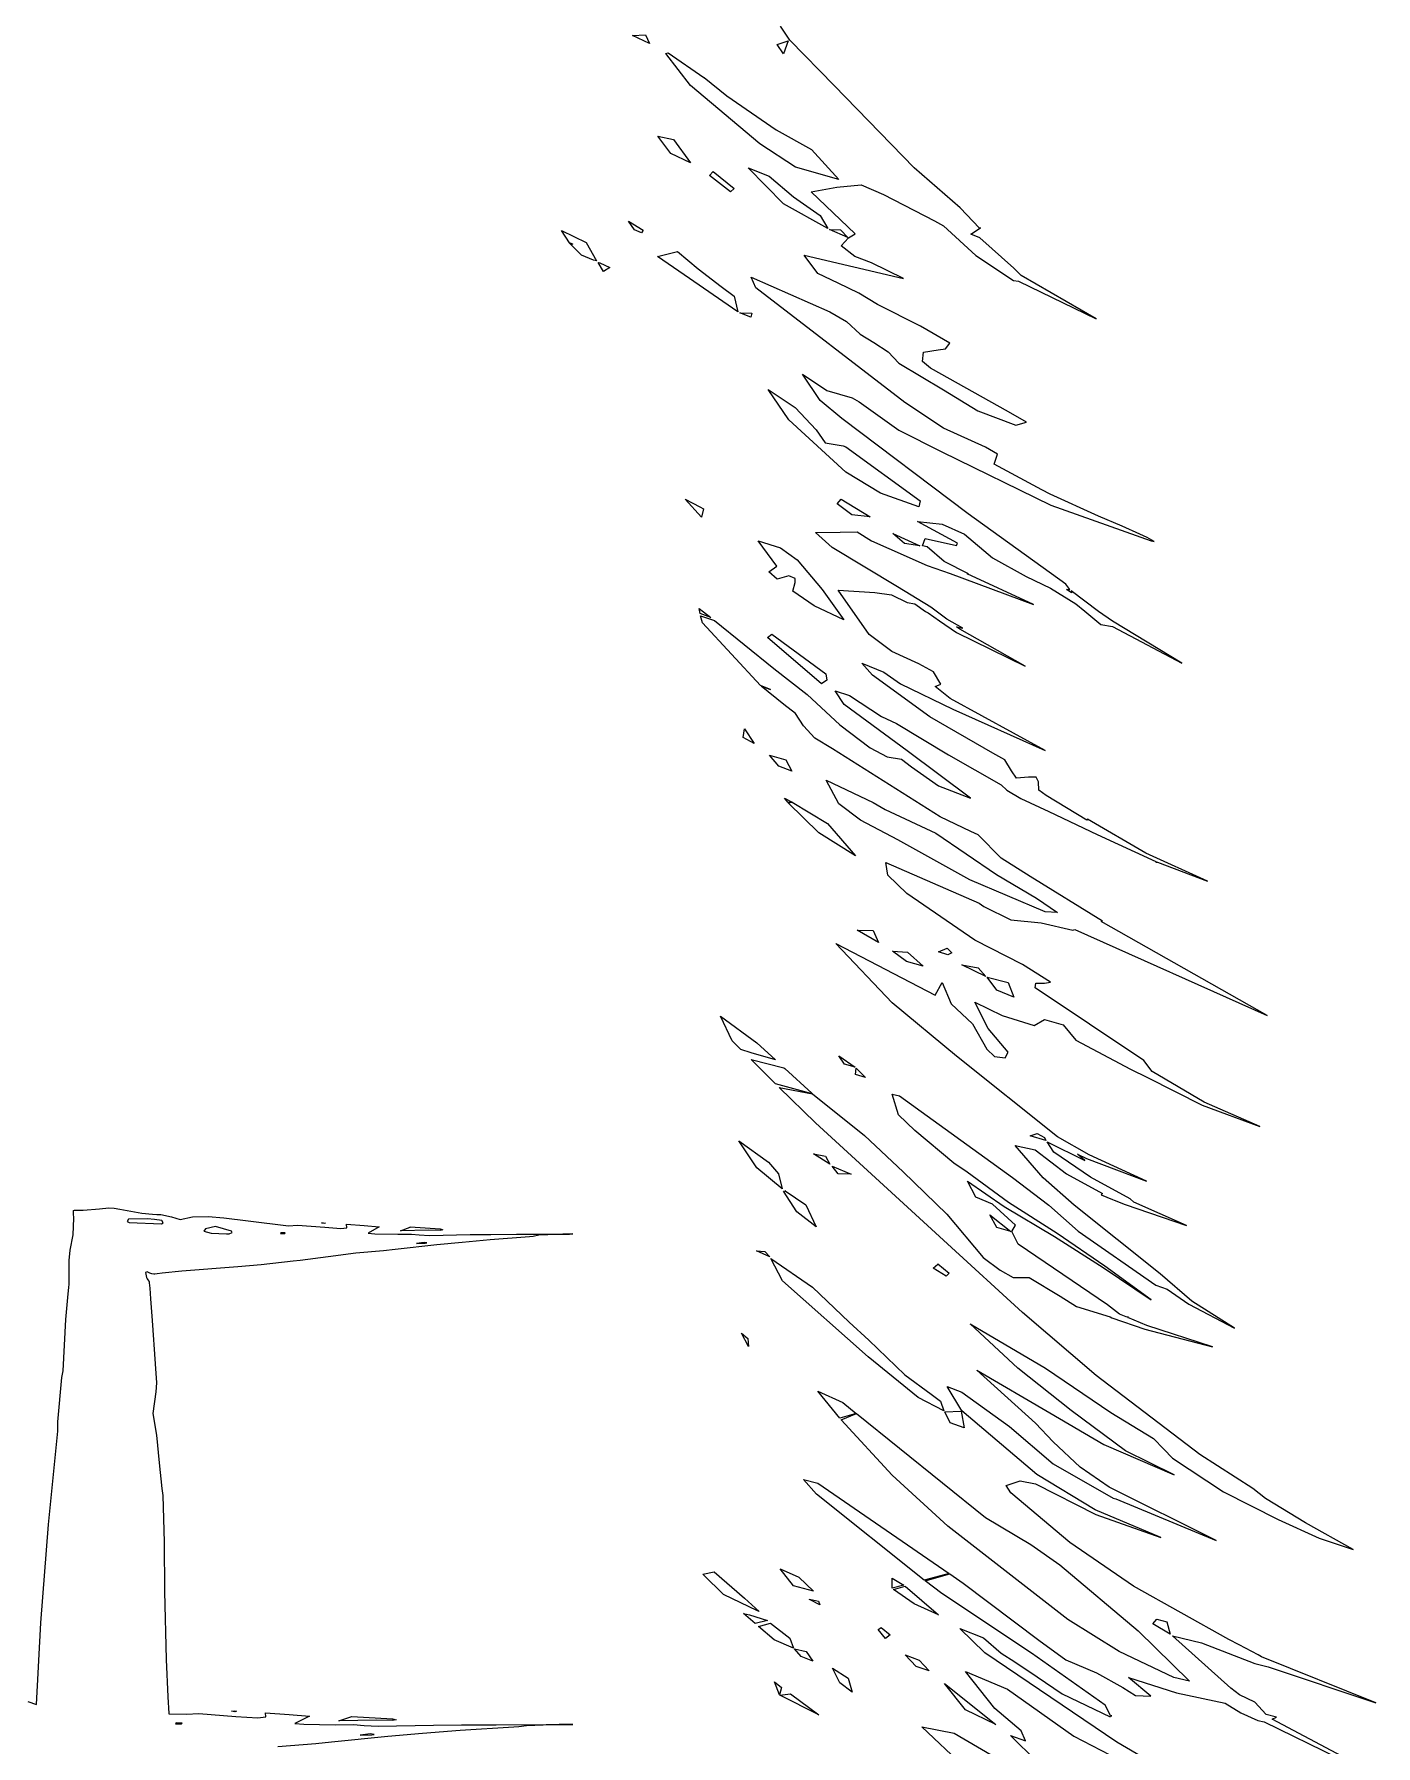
# Model space of a CAD drawing. Extents: x 0 to 203, y 8 to 351.
# Drawn here: x 166.25 to 198.81, y 182.36 to 223.9 of the extents above; entities that cross this region are included whole.
import ezdxf

# ---------------------------------------------------------------- set-up
doc = ezdxf.new("R2010")
doc.units = 0

msp = doc.modelspace()

# ---------------------------------------------------------------- linework, layer by layer
at = {"layer": 'Layer 1'}
for p, q in [((180.769888, 223.866985), (181.084213, 223.880739)), ((181.084213, 223.880739), (181.181368, 223.670643)), ((184.584954, 223.750948), (184.358739, 224.091308)), ((180.77, 223.867), (180.769888, 223.866985)), ((181.181368, 223.670643), (180.77, 223.867)), ((184.284596, 223.651922), (184.551, 223.74)), ((184.434538, 223.424152), (184.284596, 223.651922)), ((184.551564, 223.740277), (184.434538, 223.424152)), ((184.551, 223.74), (184.551564, 223.740277)), ((185.663634, 222.656028), (184.584954, 223.750948)), ((181.5751, 223.426556), (181.638453, 223.44485)), ((182.176907, 222.655808), (181.5751, 223.426556)), ((181.638453, 223.44485), (182.505, 222.847)), ((183.858237, 221.236708), (182.176907, 222.655808)), ((182.505, 222.847), (182.505671, 222.846925)), ((182.505671, 222.846925), (183.058747, 222.398658)), ((187.606784, 220.651368), (185.663634, 222.656028)), ((183.058747, 222.398658), (184.257487, 221.576071)), ((181.696681, 221.000039), (181.383, 221.423)), ((181.383, 221.423), (181.383614, 221.422885)), ((181.383614, 221.422885), (181.766877, 221.345136)), ((184.257487, 221.576071), (185.116666, 221.098988)), ((182.174561, 220.778854), (181.696681, 221.000039)), ((181.766877, 221.345136), (182.174561, 220.778854)), ((184.72741, 220.674936), (183.858237, 221.236708)), ((185.116666, 221.098988), (185.780757, 220.374571)), ((182.637444, 220.47211), (182.72502, 220.567812)), ((182.72502, 220.567812), (183.240027, 220.149491)), ((184.436757, 219.778118), (183.579671, 220.658276)), ((183.579671, 220.658276), (184.087688, 220.455011)), ((185.780757, 220.374571), (184.72741, 220.674936)), ((188.722254, 219.682652), (187.606784, 220.651368)), ((182.637, 220.472), (182.637444, 220.47211)), ((183.151181, 220.071659), (182.637, 220.472)), ((183.240027, 220.149491), (183.151181, 220.071659)), ((184.087688, 220.455011), (184.675961, 219.947251)), ((185.109002, 220.073513), (185.729738, 220.189058)), ((185.729738, 220.189058), (186.318456, 220.2392)), ((186.318456, 220.2392), (186.863578, 220.011289)), ((185.511731, 219.183386), (184.436757, 219.778118)), ((184.675961, 219.947251), (185.324, 219.495)), ((186.171722, 219.055713), (185.109002, 220.073513)), ((186.863578, 220.011289), (188.098908, 219.372544)), ((180.817419, 219.148142), (180.673906, 219.363836)), ((180.673906, 219.363836), (181.027, 219.139)), ((185.323797, 219.495557), (185.511731, 219.183386)), ((185.324, 219.495), (185.323797, 219.495557)), ((188.098908, 219.372544), (188.317912, 219.246264)), ((189.196441, 219.189751), (188.722254, 219.682652)), ((179.237138, 218.83684), (179.044118, 219.132837)), ((179.044118, 219.132837), (179.642546, 218.839313)), ((180.984664, 219.077657), (180.817419, 219.148142)), ((181.026899, 219.139385), (180.984664, 219.077657)), ((181.027, 219.139), (181.026899, 219.139385)), ((186.000184, 218.96487), (185.555309, 219.158102)), ((185.555309, 219.158102), (185.817435, 219.153162)), ((185.817435, 219.153162), (186, 218.965)), ((185.837092, 218.762544), (186.015707, 218.953447)), ((186, 218.965), (186.000184, 218.96487)), ((186.015707, 218.953447), (186.171722, 219.055713)), ((188.317912, 219.246264), (189.104373, 218.530692)), ((188.985268, 219.045956), (189.215863, 219.200346)), ((189.200886, 218.954141), (188.985268, 219.045956)), ((189.215863, 219.200346), (189.196441, 219.189751)), ((190.025025, 218.217505), (189.200886, 218.954141)), ((179.319138, 218.804142), (179.237138, 218.83684)), ((179.243, 218.829), (179.319138, 218.804142)), ((179.533629, 218.536889), (179.243, 218.829)), ((179.243, 218.829), (179.243, 218.829)), ((179.823127, 218.415836), (179.533629, 218.536889)), ((179.642546, 218.839313), (179.899685, 218.398109)), ((181.379158, 218.506014), (181.864015, 218.623255)), ((182.026874, 218.055418), (181.379158, 218.506014)), ((181.864015, 218.623255), (182.363212, 218.200606)), ((185.26601, 218.088294), (184.938932, 218.533921)), ((184.938932, 218.533921), (187.347722, 217.970324)), ((186.164401, 218.504976), (185.837092, 218.762544)), ((186.571907, 218.349165), (186.164401, 218.504976)), ((189.104373, 218.530692), (190.017962, 217.922644)), ((179.899685, 218.398109), (179.823127, 218.415836)), ((180.064473, 218.135946), (179.939731, 218.361173)), ((179.939731, 218.361173), (179.975412, 218.348815)), ((179.975412, 218.348815), (180.221476, 218.238638)), ((180.221476, 218.238638), (180.064473, 218.135946)), ((182.363212, 218.200606), (182.925605, 217.777218)), ((185.766181, 217.852942), (185.26601, 218.088294)), ((187.347722, 217.970324), (186.571907, 218.349165)), ((190.206536, 218.038963), (190.025025, 218.217505)), ((183.326404, 217.159945), (182.026874, 218.055418)), ((182.925605, 217.777218), (183.237701, 217.542402)), ((183.762982, 217.744888), (183.649131, 218.004227)), ((183.649131, 218.004227), (185.558661, 217.163205)), ((187.380612, 214.958748), (183.762982, 217.744888)), ((186.267595, 217.610505), (185.766181, 217.852942)), ((190.017962, 217.922644), (190.143396, 217.902093)), ((190.143396, 217.902093), (192.023046, 216.992353)), ((192.023046, 216.992353), (190.206536, 218.038963)), ((183.237701, 217.542402), (183.326, 217.16)), ((186.719216, 217.334966), (186.267595, 217.610505)), ((187.759546, 216.809011), (186.719216, 217.334966)), ((183.326, 217.16), (183.326404, 217.159945)), ((183.639917, 217.033306), (183.373161, 217.138329)), ((183.373161, 217.138329), (183.666, 217.127)), ((183.666754, 217.1271), (183.639917, 217.033306)), ((183.666, 217.127), (183.666754, 217.1271)), ((185.558661, 217.163205), (185.968224, 216.921945)), ((185.968224, 216.921945), (186.293143, 216.615108)), ((186.293143, 216.615108), (186.631406, 216.415481)), ((186.631406, 216.415481), (186.976728, 216.190448)), ((188.472439, 216.398528), (187.759546, 216.809011)), ((186.976728, 216.190448), (187.237029, 215.918694)), ((187.811271, 215.957457), (187.830446, 216.180294)), ((187.830446, 216.180294), (188.189899, 216.235701)), ((188.189899, 216.235701), (188.364918, 216.264615)), ((188.364918, 216.264615), (188.472439, 216.398528)), ((185.325587, 215.010806), (184.893502, 215.649162)), ((184.893502, 215.649162), (185.488884, 215.248376)), ((187.237029, 215.918694), (188.321359, 215.266812)), ((187.999949, 215.792199), (187.811271, 215.957457)), ((189.896759, 214.730969), (187.999949, 215.792199)), ((184.563619, 214.537613), (184.067044, 215.273614)), ((184.067044, 215.273614), (184.721881, 214.838952)), ((185.488884, 215.248376), (186.103972, 215.071016)), ((188.321359, 215.266812), (189.14899, 214.7602)), ((184.721881, 214.838952), (185.226, 214.299)), ((185.855083, 214.572252), (185.325587, 215.010806)), ((186.103972, 215.071016), (186.275453, 214.974186)), ((186.275453, 214.974186), (187.23191, 214.292408)), ((188.316155, 214.336037), (187.380612, 214.958748)), ((189.14899, 214.7602), (190.072759, 214.408417)), ((185.949879, 213.271213), (184.563619, 214.537613)), ((188.920483, 212.259092), (185.855083, 214.572252)), ((189.340362, 213.873428), (188.316155, 214.336037)), ((190.333018, 214.481304), (189.896759, 214.730969)), ((190.072759, 214.408417), (190.333018, 214.481304)), ((185.22596, 214.299538), (185.445378, 213.983017)), ((185.226, 214.299), (185.22596, 214.299538)), ((185.445378, 213.983017), (185.882504, 213.906925)), ((187.23191, 214.292408), (188.278703, 213.759626)), ((185.882504, 213.906925), (185.94755, 213.884113)), ((185.94755, 213.884113), (187.75213, 212.570033)), ((188.278703, 213.759626), (190.922323, 212.466176)), ((189.626752, 213.707244), (189.340362, 213.873428)), ((189.55027, 213.460404), (189.626752, 213.707244)), ((186.792249, 212.757397), (185.949879, 213.271213)), ((190.7029, 212.836976), (189.55027, 213.460404)), ((187.722889, 212.429523), (186.792249, 212.757397)), ((190.908846, 212.732873), (190.7029, 212.836976)), ((192.079546, 212.199713), (190.908846, 212.732873)), ((182.051, 212.612), (182.051031, 212.612015)), ((182.442936, 212.18063), (182.051, 212.612)), ((182.051031, 212.612015), (182.407057, 212.430083)), ((182.407057, 212.430083), (182.490044, 212.376371)), ((182.490044, 212.376371), (182.442936, 212.18063)), ((185.74096, 212.503648), (185.831999, 212.616537)), ((185.741, 212.504), (185.74096, 212.503648)), ((186.096854, 212.232965), (185.741, 212.504)), ((185.831999, 212.616537), (186.541581, 212.184901)), ((187.75213, 212.570033), (187.722889, 212.429523)), ((191.286473, 210.551842), (188.920483, 212.259092)), ((190.922323, 212.466176), (193.358233, 211.606333)), ((186.541581, 212.184901), (186.096854, 212.232965)), ((188.658679, 211.548376), (187.691024, 212.07207)), ((187.691024, 212.07207), (188.282984, 212.011451)), ((188.282984, 212.011451), (188.825494, 211.766963)), ((192.652753, 211.962759), (192.079546, 212.199713)), ((193.084553, 211.762099), (192.652753, 211.962759)), ((184.277442, 210.986077), (183.816957, 211.604942)), ((183.816957, 211.604942), (184.365294, 211.43071)), ((184.365294, 211.43071), (184.766995, 211.143118)), ((185.21598, 211.807645), (185.808042, 211.813154)), ((185.615302, 211.439822), (185.21598, 211.807645)), ((187.202002, 210.483256), (185.615302, 211.439822)), ((185.808042, 211.813154), (186.220983, 211.821563)), ((186.220983, 211.821563), (186.573493, 211.606325)), ((186.573493, 211.606325), (186.991884, 211.41821)), ((186.991884, 211.41821), (187.926485, 211.005082)), ((187.373527, 211.536106), (187.090566, 211.778521)), ((187.090566, 211.778521), (187.743, 211.485)), ((187.74266, 211.485388), (187.373527, 211.536106)), ((187.743, 211.485), (187.74266, 211.485388)), ((187.809461, 211.483575), (187.87663, 211.659399)), ((187.918791, 211.458539), (187.809461, 211.483575)), ((187.87663, 211.659399), (188.635723, 211.492651)), ((188.332978, 211.102223), (187.918791, 211.458539)), ((188.635723, 211.492651), (188.658679, 211.548376)), ((188.825494, 211.766963), (189.506758, 211.187968)), ((193.266629, 211.686986), (193.084553, 211.762099)), ((193.434791, 211.586944), (193.266629, 211.686986)), ((193.358233, 211.606333), (193.434791, 211.586944)), ((184.766995, 211.143118), (185.375, 210.424)), ((187.926485, 211.005082), (188.478997, 210.811881)), ((188.923451, 210.800651), (188.332978, 211.102223)), ((189.506758, 211.187968), (190.32221, 210.733557)), ((184.077002, 210.852346), (184.277442, 210.986077)), ((184.281396, 210.669881), (184.077002, 210.852346)), ((184.56136, 210.756963), (184.281396, 210.669881)), ((184.719982, 210.689681), (184.56136, 210.756963)), ((184.658684, 210.377521), (184.715749, 210.59545)), ((184.715749, 210.59545), (184.719982, 210.689681)), ((188.478997, 210.811881), (190.500467, 210.054166)), ((188.894777, 210.80044), (188.923451, 210.800651)), ((190.500467, 210.054166), (188.894777, 210.80044)), ((190.32221, 210.733557), (190.913496, 210.453099)), ((185.182285, 210.026166), (184.658684, 210.377521)), ((185.375, 210.424), (185.375334, 210.423698)), ((185.375334, 210.423698), (185.897264, 209.688617)), ((186.512338, 209.328935), (185.760659, 210.403025)), ((185.760659, 210.403025), (186.650686, 210.34711)), ((186.650686, 210.34711), (187.060769, 210.29487)), ((187.060769, 210.29487), (187.435569, 210.107451)), ((188.012795, 209.995791), (187.202002, 210.483256)), ((190.913496, 210.453099), (191.529076, 210.075531)), ((191.385561, 210.418568), (191.286473, 210.551842)), ((191.423779, 210.339043), (191.305974, 210.420227)), ((191.305974, 210.420227), (191.385561, 210.418568)), ((192.078416, 209.887457), (191.414881, 210.389434)), ((191.414881, 210.389434), (191.423779, 210.339043)), ((182.410167, 209.839855), (182.388907, 209.960485)), ((182.388907, 209.960485), (182.670988, 209.741365)), ((182.670988, 209.741365), (182.41, 209.84)), ((182.41, 209.84), (182.410167, 209.839855)), ((182.469096, 209.614336), (182.41789, 209.780167)), ((182.41789, 209.780167), (182.762901, 209.670273)), ((185.897264, 209.688617), (185.182285, 210.026166)), ((187.435569, 210.107451), (187.625979, 210.075529)), ((187.625979, 210.075529), (187.885389, 209.891193)), ((187.885389, 209.891193), (187.943303, 209.851995)), ((187.943303, 209.851995), (188.225313, 209.661199)), ((188.400746, 209.6981), (188.012795, 209.995791)), ((191.529076, 210.075531), (191.74703, 209.893633)), ((191.74703, 209.893633), (192.140984, 209.572464)), ((192.419967, 209.651706), (192.078416, 209.887457)), ((183.878656, 208.089296), (182.469096, 209.614336)), ((182.762901, 209.670273), (184.200931, 208.506133)), ((188.225313, 209.661199), (188.637419, 209.382259)), ((188.784884, 209.481277), (188.400746, 209.6981)), ((188.713479, 209.458253), (188.63339, 209.519628)), ((188.63339, 209.519628), (188.784884, 209.481277)), ((188.637419, 209.382259), (190.303429, 208.561154)), ((190.303429, 208.561154), (188.713479, 209.458253)), ((192.140984, 209.572464), (192.424197, 209.527156)), ((194.104547, 208.635636), (192.419967, 209.651706)), ((192.424197, 209.527156), (194.104547, 208.635636)), ((184.048324, 209.254193), (184.149673, 209.338521)), ((185.354494, 208.135543), (184.048324, 209.254193)), ((184.149673, 209.338521), (185.459303, 208.377295)), ((187.062773, 208.917853), (186.512338, 209.328935)), ((186.593682, 208.345672), (186.337873, 208.633615)), ((186.337873, 208.633615), (186.874678, 208.417406)), ((187.719838, 208.617798), (187.062773, 208.917853)), ((188.073195, 208.426925), (187.719838, 208.617798)), ((184.200931, 208.506133), (185.007626, 207.876603)), ((185.490096, 208.220788), (185.354494, 208.135543)), ((185.459303, 208.377295), (185.49, 208.221)), ((185.49, 208.221), (185.490096, 208.220788)), ((187.985718, 207.327936), (186.593682, 208.345672)), ((186.874678, 208.417406), (187.278477, 208.135276)), ((187.278477, 208.135276), (188.546437, 207.521178)), ((188.258154, 208.122459), (188.073195, 208.426925)), ((188.119374, 208.069805), (188.258154, 208.122459)), ((184.120269, 207.997128), (183.878656, 208.089296)), ((184.444373, 207.627222), (183.893628, 208.074042)), ((183.893628, 208.074042), (184.120269, 207.997128)), ((185.007626, 207.876603), (185.800975, 207.135206)), ((185.904008, 207.634331), (185.68994, 207.958824)), ((185.68994, 207.958824), (186.037705, 207.847589)), ((186.037705, 207.847589), (186.81149, 207.341937)), ((188.484287, 207.776988), (188.119374, 208.069805)), ((190.784947, 206.513128), (188.484287, 207.776988)), ((184.728125, 207.415233), (184.444373, 207.627222)), ((184.92082, 207.110838), (184.728125, 207.415233)), ((187.440068, 206.510591), (185.904008, 207.634331)), ((186.81149, 207.341937), (187.181926, 207.170561)), ((189.519242, 206.451182), (187.985718, 207.327936)), ((188.546437, 207.521178), (190.784947, 206.513128)), ((183.456188, 206.831087), (183.485, 207.043)), ((183.484812, 207.043135), (183.725508, 206.685695)), ((183.485, 207.043), (183.484812, 207.043135)), ((185.196782, 206.816492), (184.92082, 207.110838)), ((185.800975, 207.135206), (186.542906, 206.580578)), ((187.181926, 207.170561), (188.439483, 206.412889)), ((183.725508, 206.685695), (183.456188, 206.831087)), ((185.624399, 206.557903), (185.196782, 206.816492)), ((188.238849, 204.903333), (185.624399, 206.557903)), ((186.542906, 206.580578), (186.949644, 206.363225)), ((188.976268, 205.358811), (187.440068, 206.510591)), ((189.804608, 206.288307), (189.519242, 206.451182)), ((184.318916, 206.138511), (184.095524, 206.400086)), ((184.095524, 206.400086), (184.493065, 206.289886)), ((184.639702, 206.014325), (184.318916, 206.138511)), ((184.493065, 206.289886), (184.639, 206.014)), ((186.949644, 206.363225), (187.297533, 206.304856)), ((187.297533, 206.304856), (187.541918, 206.114618)), ((187.541918, 206.114618), (188.195183, 205.657246)), ((188.439483, 206.412889), (189.722996, 205.683341)), ((189.969417, 206.024208), (189.804608, 206.288307)), ((190.093524, 205.839709), (189.969417, 206.024208)), ((184.639, 206.014), (184.639702, 206.014325)), ((185.779974, 205.219778), (185.46767, 205.793338)), ((185.46767, 205.793338), (186.615, 205.254)), ((188.195183, 205.657246), (188.976268, 205.358811)), ((189.722996, 205.683341), (189.854362, 205.548721)), ((190.37898, 205.865687), (190.093524, 205.839709)), ((190.567596, 205.867056), (190.37898, 205.865687)), ((190.623841, 205.758087), (190.567596, 205.867056)), ((190.635898, 205.553635), (190.623841, 205.758087)), ((184.546546, 205.25276), (184.457132, 205.360004)), ((184.457132, 205.360004), (184.64295, 205.26292)), ((184.64295, 205.26292), (184.546, 205.252)), ((184.546, 205.252), (184.546546, 205.25276)), ((184.550426, 205.24824), (184.643017, 205.26293)), ((185.29608, 204.513806), (184.550426, 205.24824)), ((184.643017, 205.26293), (185.500627, 204.742616)), ((186.301698, 204.826956), (185.779974, 205.219778)), ((186.615, 205.254), (186.615267, 205.25452)), ((186.615267, 205.25452), (186.90398, 205.084699)), ((189.854362, 205.548721), (190.198876, 205.350404)), ((190.198876, 205.350404), (190.878729, 205.035549)), ((190.809729, 205.426603), (190.635898, 205.553635)), ((191.797441, 204.82547), (190.809729, 205.426603)), ((187.209956, 204.347015), (186.301698, 204.826956)), ((186.90398, 205.084699), (188.13663, 204.504716)), ((188.97958, 204.553025), (188.238849, 204.903333)), ((190.878729, 205.035549), (192.050139, 204.479718)), ((191.816722, 204.844432), (191.797441, 204.82547)), ((193.231593, 204.020354), (191.816722, 204.844432)), ((186.185576, 203.96227), (185.29608, 204.513806)), ((185.500627, 204.742616), (186.185, 203.962)), ((188.13663, 204.504716), (189.602, 203.502)), ((189.161514, 204.469405), (188.97958, 204.553025)), ((189.720568, 203.901388), (189.161514, 204.469405)), ((192.050139, 204.479718), (193.470229, 203.819962)), ((186.185, 203.962), (186.185576, 203.96227)), ((188.9547, 203.379761), (187.209956, 204.347015)), ((194.724132, 203.347082), (193.231593, 204.020354)), ((186.969123, 203.490022), (186.917564, 203.797034)), ((186.917564, 203.797034), (189.187784, 202.807346)), ((190.423964, 203.454675), (189.720568, 203.901388)), ((193.470229, 203.819962), (193.477079, 203.803895)), ((193.477079, 203.803895), (193.513522, 203.802904)), ((193.513522, 203.802904), (194.724132, 203.347082)), ((187.430878, 203.043733), (186.969123, 203.490022)), ((190.790296, 202.598545), (188.9547, 203.379761)), ((189.602, 203.502), (190.579617, 202.93056)), ((192.175074, 202.376385), (190.423964, 203.454675)), ((189.076758, 201.909823), (187.430878, 203.043733)), ((189.187784, 202.807346), (189.297467, 202.731668)), ((189.297467, 202.731668), (189.957243, 202.408713)), ((190.579617, 202.93056), (191.083468, 202.583009)), ((189.957243, 202.408713), (190.687607, 202.330156)), ((190.687607, 202.330156), (191.457297, 202.151366)), ((191.083468, 202.583009), (190.790296, 202.598545)), ((192.144637, 202.36671), (192.175074, 202.376385)), ((196.173027, 200.08293), (192.144637, 202.36671)), ((186.221, 202.155), (186.221099, 202.15578)), ((186.743664, 201.854737), (186.221, 202.155)), ((186.221099, 202.15578), (186.608636, 202.143642)), ((186.608636, 202.143642), (186.743664, 201.854737)), ((190.234188, 201.323552), (189.076758, 201.909823)), ((191.457297, 202.151366), (191.509277, 202.16761)), ((191.509277, 202.16761), (196.173027, 200.08293)), ((187.075377, 200.393837), (185.708232, 201.829403)), ((185.708232, 201.829403), (188.117652, 200.575923)), ((187.417003, 201.392182), (187.0782, 201.642312)), ((187.0782, 201.642312), (187.4479, 201.624539)), ((187.4479, 201.624539), (187.823, 201.28)), ((188.201808, 201.630905), (188.411, 201.716)), ((188.423917, 201.55823), (188.201808, 201.630905)), ((188.410638, 201.716328), (188.522864, 201.601102)), ((188.411, 201.716), (188.410638, 201.716328)), ((188.522864, 201.601102), (188.423917, 201.55823)), ((187.823026, 201.280388), (187.417003, 201.392182)), ((187.823, 201.28), (187.823026, 201.280388)), ((189.348205, 201.033334), (188.76801, 201.310614)), ((188.76801, 201.310614), (189.159251, 201.242077)), ((189.159251, 201.242077), (189.348, 201.033)), ((190.917854, 200.890259), (190.234188, 201.323552)), ((188.117652, 200.575923), (188.289062, 200.886043)), ((188.289062, 200.886043), (188.507502, 200.369904)), ((189.348, 201.033), (189.348205, 201.033334)), ((189.611743, 200.694721), (189.378505, 201.013497)), ((189.378505, 201.013497), (189.886063, 200.887437)), ((190.025445, 200.529768), (189.611743, 200.694721)), ((189.886063, 200.887437), (190.025, 200.53)), ((190.547842, 200.759034), (190.559353, 200.866315)), ((193.185742, 198.987754), (190.547842, 200.759034)), ((190.559353, 200.866315), (190.770949, 200.867303)), ((190.770949, 200.867303), (190.917854, 200.890259)), ((188.634072, 199.099333), (187.075377, 200.393837)), ((188.507502, 200.369904), (189.020795, 199.88298)), ((189.404466, 199.765971), (189.082546, 200.410232)), ((189.082546, 200.410232), (189.745305, 200.086831)), ((190.025, 200.53), (190.025445, 200.529768)), ((183.186486, 199.464905), (182.909773, 200.069044)), ((182.909773, 200.069044), (183.787, 199.423)), ((189.020795, 199.88298), (189.374654, 199.270324)), ((189.745305, 200.086831), (190.521771, 199.838651)), ((190.521771, 199.838651), (190.771648, 199.984424)), ((190.771648, 199.984424), (191.220127, 199.857142)), ((191.220127, 199.857142), (191.534697, 199.48455)), ((183.397306, 199.261499), (183.186486, 199.464905)), ((183.787, 199.423), (183.787094, 199.423035)), ((183.787094, 199.423035), (184.237337, 199.010576)), ((189.886416, 199.194542), (189.404466, 199.765971)), ((191.534697, 199.48455), (192.859787, 198.781924)), ((183.647112, 199.178526), (183.397306, 199.261499)), ((184.237337, 199.010576), (183.647112, 199.178526)), ((184.244759, 198.42571), (183.649237, 199.01841)), ((183.649237, 199.01841), (184.44661, 198.813381)), ((185.91263, 198.903036), (185.778952, 199.108922)), ((185.778952, 199.108922), (186.177, 198.832)), ((191.085592, 197.136623), (188.634072, 199.099333)), ((189.374654, 199.270324), (189.559256, 199.084913)), ((189.559256, 199.084913), (189.819247, 199.055584)), ((189.819247, 199.055584), (189.886416, 199.194542)), ((193.381802, 198.72739), (193.185742, 198.987754)), ((184.44661, 198.813381), (184.463772, 198.797277)), ((184.463772, 198.797277), (185.119399, 198.195715)), ((186.177145, 198.832488), (185.91263, 198.903036)), ((186.177, 198.832), (186.177145, 198.832488)), ((186.186776, 198.648786), (186.195295, 198.808688)), ((186.426313, 198.58113), (186.186776, 198.648786)), ((186.195295, 198.808688), (186.426, 198.581)), ((186.426, 198.581), (186.426313, 198.58113)), ((192.859787, 198.781924), (193.270482, 198.57661)), ((193.270482, 198.57661), (194.600168, 197.904163)), ((194.649792, 197.979481), (193.381802, 198.72739)), ((184.245, 198.425), (184.244759, 198.42571)), ((185.132663, 198.184875), (184.245, 198.425)), ((185.212364, 197.476615), (184.329461, 198.340234)), ((184.329461, 198.340234), (185.136441, 198.1809)), ((185.119399, 198.195715), (185.132663, 198.184875)), ((185.136441, 198.1809), (186.398751, 197.1713)), ((187.22332, 197.674262), (187.071383, 198.170741)), ((187.071383, 198.170741), (187.248655, 198.13119)), ((187.248655, 198.13119), (189.995605, 196.15139)), ((194.600168, 197.904163), (195.998442, 197.3893)), ((195.998442, 197.3893), (194.649792, 197.979481)), ((188.418594, 194.544275), (185.212364, 197.476615)), ((187.626861, 197.294478), (187.22332, 197.674262)), ((183.788835, 196.385415), (183.34741, 197.045448)), ((183.34741, 197.045448), (184.069051, 196.523306)), ((186.398751, 197.1713), (187.3366, 196.287056)), ((188.572762, 196.500706), (187.626861, 197.294478)), ((190.735887, 196.140243), (190.055804, 196.929766)), ((190.055804, 196.929766), (190.542422, 196.823755)), ((190.425113, 197.160578), (190.591, 197.22)), ((190.800988, 197.053438), (190.425113, 197.160578)), ((190.591, 197.22), (190.590733, 197.21987)), ((190.590733, 197.21987), (190.77083, 197.121558)), ((190.77083, 197.121558), (190.800988, 197.053438)), ((191.0008, 196.763788), (190.838994, 197.018042)), ((190.838994, 197.018042), (191.750853, 196.564161)), ((191.85126, 196.700542), (191.085592, 197.136623)), ((184.069051, 196.523306), (184.31085, 196.24007)), ((185.56303, 196.47521), (185.165613, 196.728264)), ((185.165613, 196.728264), (185.451827, 196.669033)), ((185.451827, 196.669033), (185.563, 196.475)), ((185.563, 196.475), (185.56303, 196.47521)), ((188.889875, 196.279009), (188.572762, 196.500706)), ((190.542422, 196.823755), (191.307068, 196.240264)), ((191.889275, 196.162301), (191.0008, 196.763788)), ((191.750853, 196.564161), (191.568777, 196.720811)), ((191.568777, 196.720811), (191.78891, 196.616883)), ((191.78891, 196.616883), (193.24487, 196.062819)), ((193.24487, 196.062819), (191.85126, 196.700542)), ((184.40073, 195.879368), (183.788835, 196.385415)), ((184.31085, 196.24007), (184.401, 195.88)), ((185.760687, 196.241825), (185.614233, 196.424361)), ((185.614233, 196.424361), (186.075, 196.236)), ((186.075, 196.236), (185.760687, 196.241825)), ((186.075, 196.236), (186.075, 196.236)), ((187.3366, 196.287056), (188.39875, 195.266146)), ((189.899055, 195.545554), (188.889875, 196.279009)), ((189.102627, 195.671383), (188.900044, 196.059431)), ((188.900044, 196.059431), (189.788665, 195.445085)), ((189.995605, 196.15139), (190.872644, 195.483864)), ((191.488324, 195.481426), (190.735887, 196.140243)), ((191.307068, 196.240264), (192.176012, 195.766685)), ((192.85016, 195.637298), (191.889275, 196.162301)), ((184.401, 195.88), (184.40073, 195.879368)), ((184.437738, 195.821984), (184.48, 195.826)), ((184.760446, 195.319255), (184.437738, 195.821984)), ((184.47969, 195.826082), (184.974823, 195.491751)), ((184.48, 195.826), (184.47969, 195.826082)), ((189.506514, 195.502576), (189.102627, 195.671383)), ((192.176012, 195.766685), (192.149737, 195.732714)), ((192.149737, 195.732714), (192.425468, 195.622114)), ((192.941337, 195.556537), (192.85016, 195.637298)), ((167.198138, 195.331077), (167.200114, 195.355442)), ((167.199902, 195.276871), (167.198138, 195.331077)), ((167.211555, 195.162879), (167.199902, 195.276871)), ((167.200114, 195.355442), (167.225257, 195.356889)), ((167.225257, 195.356889), (167.436359, 195.359785)), ((167.436359, 195.359785), (167.829325, 195.394112)), ((167.829325, 195.394112), (168.061546, 195.419608)), ((168.061546, 195.419608), (168.191368, 195.410709)), ((168.191368, 195.410709), (168.325629, 195.384928)), ((168.325629, 195.384928), (168.86119, 195.28577)), ((168.86119, 195.28577), (169.121449, 195.260697)), ((169.121449, 195.260697), (169.224491, 195.255188)), ((169.224491, 195.255188), (169.319202, 195.254624)), ((169.319202, 195.254624), (169.582569, 195.195473)), ((185.232004, 194.9525), (184.760446, 195.319255)), ((184.974823, 195.491751), (185.232004, 194.9525)), ((188.39875, 195.266146), (189.285396, 194.210776)), ((189.615455, 194.942145), (189.445806, 195.247594)), ((189.445806, 195.247594), (189.951, 194.844)), ((190.063338, 194.994842), (189.506514, 195.502576)), ((189.788665, 195.445085), (191.016575, 194.723071)), ((191.082125, 194.795216), (189.899055, 195.545554)), ((190.872644, 195.483864), (191.585125, 194.8525)), ((193.576044, 193.813936), (191.488324, 195.481426)), ((192.425468, 195.622114), (192.458872, 195.602832)), ((192.458872, 195.602832), (192.727547, 195.500919)), ((192.727547, 195.500919), (194.218827, 194.990182)), ((194.218827, 194.990182), (192.941337, 195.556537)), ((167.1927, 194.762711), (167.211555, 195.162879)), ((168.536662, 195.143098), (168.506857, 195.086916)), ((168.506857, 195.086916), (168.555379, 195.061877)), ((168.993687, 195.151643), (168.536662, 195.143098)), ((168.555379, 195.061877), (169.333894, 195.030731)), ((169.163048, 195.134905), (168.993687, 195.151643)), ((169.343995, 195.107856), (169.163048, 195.134905)), ((169.333894, 195.030731), (169.375, 195.051)), ((169.375, 195.051), (169.343995, 195.107856)), ((169.375, 195.051), (169.375, 195.051)), ((169.582569, 195.195473), (169.793036, 195.130991)), ((169.793036, 195.130991), (170.086773, 195.195933)), ((170.086773, 195.195933), (170.467307, 195.203773)), ((170.404401, 194.9071), (170.362166, 194.851305)), ((170.362166, 194.851305), (170.54, 194.803)), ((170.645023, 194.961199), (170.404401, 194.9071)), ((170.467307, 195.203773), (170.851304, 195.175311)), ((171.038342, 194.84675), (170.645023, 194.961199)), ((170.851304, 195.175311), (171.438492, 195.101504)), ((170.979304, 194.784706), (171.053528, 194.820266)), ((171.053528, 194.820266), (171.038342, 194.84675)), ((171.438492, 195.101504), (172.417306, 194.981193)), ((172.233222, 194.811012), (172.222698, 194.795369)), ((172.341, 194.809), (172.233222, 194.811012)), ((172.332028, 194.791838), (172.341, 194.809)), ((172.341, 194.809), (172.341, 194.809)), ((172.417306, 194.981193), (172.637236, 194.994929)), ((172.637236, 194.994929), (173.302397, 194.944645)), ((173.223799, 195.051792), (173.269635, 195.055252)), ((173.283195, 195.036958), (173.223799, 195.051792)), ((173.269635, 195.055252), (173.314412, 195.046554)), ((173.314412, 195.046554), (173.283195, 195.036958)), ((173.302397, 194.944645), (173.691409, 194.914064)), ((173.691409, 194.914064), (173.837747, 194.934756)), ((173.837747, 194.934756), (173.828637, 195.020992)), ((173.828637, 195.020992), (174.252678, 194.986843)), ((174.252678, 194.986843), (174.616826, 194.952271)), ((174.616826, 194.952271), (174.352471, 194.79774)), ((175.141243, 194.857364), (175.374, 194.951)), ((175.821869, 194.872198), (175.141243, 194.857364)), ((175.374, 194.951), (175.374654, 194.951454)), ((175.374654, 194.951454), (176.103732, 194.907876)), ((176.103244, 194.869548), (175.821869, 194.872198)), ((176.167796, 194.884734), (176.103244, 194.869548)), ((176.103732, 194.907876), (176.167796, 194.884734)), ((189.950786, 194.844), (189.615455, 194.942145)), ((189.951, 194.844), (189.950786, 194.844)), ((189.979152, 194.841971), (190.063338, 194.994842)), ((190.128033, 194.533502), (189.979152, 194.841971)), ((191.585125, 194.8525), (193.476295, 193.53941)), ((167.095799, 194.134346), (167.117552, 194.391143)), ((167.117552, 194.391143), (167.1927, 194.762711)), ((170.54, 194.803), (170.917215, 194.78393)), ((170.54, 194.803), (170.54, 194.803)), ((170.917215, 194.78393), (170.979304, 194.784706)), ((172.222698, 194.795369), (172.332028, 194.791838)), ((174.352471, 194.79774), (174.514207, 194.786863)), ((174.514207, 194.786863), (175.073571, 194.774222)), ((175.009377, 194.402528), (174.729201, 194.368735)), ((176.016937, 194.518287), (175.009377, 194.402528)), ((175.073571, 194.774222), (175.401067, 194.780332)), ((175.401067, 194.780332), (175.594443, 194.76052)), ((175.710525, 194.576289), (175.524566, 194.552805)), ((175.524566, 194.552805), (175.733975, 194.555452)), ((175.594443, 194.76052), (175.843611, 194.741346)), ((175.776, 194.565), (175.710525, 194.576289)), ((175.733975, 194.555452), (175.776, 194.565)), ((175.776, 194.565), (175.776, 194.565)), ((175.843611, 194.741346), (176.832384, 194.765617)), ((176.638449, 194.577119), (176.016937, 194.518287)), ((177.313146, 194.638644), (176.638449, 194.577119)), ((176.832384, 194.765617), (177.332984, 194.769712)), ((178.270559, 194.714279), (177.313146, 194.638644)), ((177.332984, 194.769712), (177.95464, 194.775786)), ((177.95464, 194.775786), (178.847923, 194.777479)), ((178.362445, 194.72438), (178.270559, 194.714279)), ((178.497694, 194.749735), (178.362445, 194.72438)), ((178.942146, 194.768028), (178.497694, 194.749735)), ((178.847923, 194.777479), (179.078589, 194.776915)), ((179.079306, 194.776997), (178.942146, 194.768028)), ((179.078589, 194.776915), (179.08, 194.777)), ((179.09003, 194.77689), (179.079306, 194.776997)), ((179.08, 194.777), (179.116232, 194.777564)), ((179.116232, 194.777562), (179.09003, 194.77689)), ((179.116232, 194.777564), (179.239334, 194.780883)), ((179.227046, 194.779433), (179.116232, 194.777562)), ((179.322815, 194.782294), (179.227046, 194.779433)), ((179.239334, 194.780883), (179.322815, 194.782294)), ((190.234414, 192.874875), (188.418594, 194.544275)), ((192.297963, 193.059142), (190.128033, 194.533502)), ((191.016575, 194.723071), (192.196605, 193.964613)), ((192.232495, 193.998726), (191.082125, 194.795216)), ((167.096645, 193.646635), (167.095799, 194.134346)), ((171.192442, 193.981419), (169.828642, 193.879255)), ((171.758862, 194.033929), (171.192442, 193.981419)), ((172.53646, 194.119104), (171.758862, 194.033929)), ((172.70561, 194.138174), (172.53646, 194.119104)), ((173.381436, 194.228931), (172.70561, 194.138174)), ((174.052811, 194.317212), (173.381436, 194.228931)), ((174.729201, 194.368735), (174.052811, 194.317212)), ((183.775811, 194.373093), (183.98453, 194.360147)), ((183.776, 194.373), (183.775811, 194.373093)), ((184.101611, 194.228945), (183.776, 194.373)), ((183.98453, 194.360147), (184.101611, 194.228945)), ((184.408067, 193.640687), (184.129373, 194.18995)), ((184.129373, 194.18995), (185.141298, 193.490446)), ((188.065011, 193.951369), (188.184, 194.053)), ((188.184, 194.053), (188.184016, 194.05353)), ((188.184016, 194.05353), (188.457413, 193.827171)), ((189.285396, 194.210776), (189.693334, 193.906764)), ((193.359685, 193.184295), (192.232495, 193.998726)), ((167.085204, 193.482469), (167.091774, 193.559798)), ((167.091774, 193.559798), (167.094388, 193.598573)), ((167.094388, 193.598573), (167.096645, 193.646635)), ((168.990508, 193.866199), (168.94566, 193.843952)), ((168.94566, 193.843952), (168.972709, 193.726288)), ((168.972709, 193.726288), (168.987965, 193.695037)), ((168.987965, 193.695037), (169.002867, 193.672649)), ((169.057321, 193.83329), (168.990508, 193.866199)), ((169.002867, 193.672649), (169.0302, 193.633203)), ((169.0302, 193.633203), (169.03528, 193.625583)), ((169.03528, 193.625583), (169.04036, 193.599308)), ((169.04036, 193.599308), (169.050317, 193.467942)), ((169.097789, 193.818103), (169.057321, 193.83329)), ((169.146947, 193.804472), (169.097789, 193.818103)), ((169.153584, 193.803061), (169.146947, 193.804472)), ((169.158032, 193.802601), (169.153584, 193.803061)), ((169.173007, 193.804825), (169.158032, 193.802601)), ((169.232838, 193.813573), (169.173007, 193.804825)), ((169.35248, 193.830524), (169.232838, 193.813573)), ((169.828642, 193.879255), (169.35248, 193.830524)), ((186.488657, 191.802137), (184.408067, 193.640687)), ((188.383324, 193.759582), (188.065011, 193.951369)), ((188.457413, 193.827171), (188.383324, 193.759582)), ((189.693334, 193.906764), (190.010698, 193.725356)), ((190.010698, 193.725356), (190.400582, 193.728044)), ((190.400582, 193.728044), (191.150282, 193.273068)), ((192.196605, 193.964613), (193.359685, 193.184295)), ((194.350605, 193.150328), (193.576044, 193.813936)), ((167.012035, 192.709602), (167.069174, 193.327902)), ((167.069174, 193.327902), (167.085204, 193.482469)), ((169.050317, 193.467942), (169.070374, 193.205143)), ((169.070374, 193.205143), (169.108514, 192.679434)), ((185.141298, 193.490446), (186.033, 192.643)), ((191.150282, 193.273068), (191.550453, 193.023474)), ((193.476295, 193.53941), (193.74497, 193.443782)), ((193.74497, 193.443782), (194.272195, 193.075748)), ((195.379915, 192.498977), (194.350605, 193.150328)), ((192.026134, 191.345525), (190.234414, 192.874875)), ((191.550453, 193.023474), (192.367531, 192.768088)), ((192.589216, 192.839316), (192.297963, 193.059142)), ((192.367531, 192.768088), (192.408848, 192.750009)), ((192.408848, 192.750009), (193.204243, 192.468843)), ((192.751516, 192.77049), (192.589216, 192.839316)), ((192.810782, 192.76046), (192.751516, 192.77049)), ((192.795737, 192.751773), (192.810782, 192.76046)), ((193.252973, 192.558256), (192.795737, 192.751773)), ((194.272195, 193.075748), (195.379915, 192.498977)), ((166.95158, 191.462342), (167.012035, 192.709602)), ((169.108514, 192.679434), (169.182106, 191.628154)), ((183.582, 192.054), (183.413697, 192.373724)), ((183.413697, 192.373724), (183.568837, 192.247716)), ((186.033, 192.643), (186.032201, 192.64235)), ((186.032201, 192.64235), (186.504268, 192.206726)), ((190.123955, 191.526475), (188.970345, 192.604445)), ((188.970345, 192.604445), (190.797025, 191.528445)), ((193.204243, 192.468843), (194.851183, 192.042614)), ((194.851183, 192.042614), (193.252973, 192.558256)), ((183.568837, 192.247716), (183.582, 192.054)), ((183.582, 192.054), (183.582, 192.054)), ((186.504268, 192.206726), (187.384064, 191.365953)), ((169.182106, 191.628154), (169.212335, 191.172718)), ((187.704637, 190.816336), (186.488657, 191.802137)), ((191.415365, 190.499665), (190.123955, 191.526475)), ((190.797025, 191.528445), (192.383935, 190.448145)), ((166.821555, 190.221712), (166.919162, 191.297922)), ((166.919162, 191.297922), (166.95158, 191.462342)), ((169.212335, 191.172718), (169.202234, 190.95388)), ((187.384064, 191.365953), (188.022597, 190.897628)), ((188.762771, 190.489259), (188.411049, 191.078002)), ((188.411049, 191.078002), (188.767572, 190.943599)), ((190.553865, 190.194237), (189.125305, 191.479357)), ((189.125305, 191.479357), (190.900785, 190.441287)), ((194.543894, 189.426565), (192.026134, 191.345525)), ((169.202234, 190.95388), (169.12991, 190.427346)), ((185.27, 190.968), (185.27075, 190.96813)), ((185.806734, 190.309819), (185.27, 190.968)), ((185.27075, 190.96813), (185.873898, 190.693604)), ((185.873898, 190.693604), (186.200547, 190.427906)), ((188.329824, 190.488911), (187.704637, 190.816336)), ((188.022597, 190.897628), (188.242687, 190.723118)), ((188.242687, 190.723118), (188.329824, 190.488911)), ((188.767572, 190.943599), (189.922546, 190.11266)), ((169.12991, 190.427346), (169.213605, 189.9025)), ((186.200547, 190.427906), (185.806734, 190.309819)), ((185.837025, 190.273821), (186.203648, 190.425374)), ((187.074426, 188.926185), (185.837025, 190.273821)), ((186.203648, 190.425374), (189.337138, 187.897084)), ((188.350556, 190.468931), (188.749, 190.485)), ((188.477082, 190.200408), (188.350556, 190.468931)), ((188.74896, 190.48512), (188.820151, 190.07872)), ((188.749, 190.485), (188.74896, 190.48512)), ((190.583381, 188.946989), (188.762771, 190.489259)), ((190.900785, 190.441287), (192.207585, 189.672836)), ((192.740745, 189.522612), (191.415365, 190.499665)), ((192.383935, 190.448145), (193.415085, 189.819287)), ((166.59096, 187.729518), (166.818095, 189.994258)), ((166.818095, 189.994258), (166.821555, 190.221712)), ((169.213605, 189.9025), (169.279007, 189.225686)), ((188.820151, 190.07872), (188.477082, 190.200408)), ((189.922546, 190.11266), (190.981012, 189.201099)), ((190.980238, 189.737108), (190.553865, 190.194237)), ((193.415085, 189.819287), (193.664468, 189.562276)), ((191.635721, 189.122976), (190.980238, 189.737108)), ((192.207585, 189.672836), (193.919145, 188.934896)), ((193.919145, 188.934896), (192.740745, 189.522612)), ((193.664468, 189.562276), (193.876843, 189.342027)), ((195.827034, 188.604932), (194.543894, 189.426565)), ((169.279007, 189.225686), (169.344971, 188.605269)), ((190.981012, 189.201099), (192.440012, 188.368544)), ((192.34184, 188.638759), (191.635721, 189.122976)), ((193.876843, 189.342027), (195.118612, 188.527463)), ((169.344971, 188.605269), (169.36743, 188.437065)), ((185.2348, 188.47017), (184.920865, 188.826588)), ((184.920865, 188.826588), (185.2651, 188.732608)), ((185.2651, 188.732608), (188.45911, 186.539968)), ((188.422095, 187.688821), (187.074426, 188.926185)), ((189.841036, 188.679875), (190.177249, 188.793526)), ((189.953826, 188.500588), (189.841036, 188.679875)), ((190.177249, 188.793526), (190.548431, 188.719849)), ((190.548431, 188.719849), (192.01674, 187.972471)), ((192.001504, 188.086199), (190.583381, 188.946989)), ((194.93609, 187.346579), (192.34184, 188.638759)), ((196.13546, 188.363212), (195.827034, 188.604932)), ((169.36743, 188.437065), (169.398364, 187.300265)), ((187.853, 186.384), (185.2348, 188.47017)), ((191.387446, 187.294163), (189.953826, 188.500588)), ((192.440012, 188.368544), (192.5064, 188.350569)), ((192.5064, 188.350569), (194.93609, 187.346579)), ((195.118612, 188.527463), (196.442063, 187.853677)), ((197.106586, 187.767831), (196.13546, 188.363212)), ((189.337138, 187.897084), (190.44, 187.248)), ((193.598081, 187.415309), (192.001504, 188.086199)), ((192.01674, 187.972471), (193.598081, 187.415309)), ((196.442063, 187.853677), (197.439735, 187.401315)), ((198.262886, 187.128344), (197.106586, 187.767831)), ((166.404648, 185.344108), (166.59096, 187.729518)), ((191.337205, 185.428281), (188.422095, 187.688821)), ((197.439735, 187.401315), (198.262886, 187.128344)), ((169.398364, 187.300265), (169.411854, 186.105305)), ((190.44, 187.248), (190.4406, 187.24795)), ((190.4406, 187.24795), (191.142345, 186.75173)), ((192.932496, 186.234188), (191.387446, 187.294163)), ((182.47796, 186.528153), (182.749, 186.582)), ((182.491165, 186.511415), (182.47796, 186.528153)), ((182.979759, 186.033486), (182.491165, 186.511415)), ((182.749, 186.582), (182.749164, 186.582535)), ((182.749164, 186.582535), (183.487141, 185.94672)), ((184.678163, 186.239861), (184.357872, 186.655992)), ((184.357872, 186.655992), (184.807949, 186.454824)), ((188.45911, 186.539968), (187.853, 186.384)), ((187.875626, 186.366226), (188.472771, 186.530011)), ((188.472771, 186.530011), (188.797795, 186.305419)), ((191.142345, 186.75173), (193.046575, 185.14706)), ((169.411854, 186.105305), (169.44985, 184.456355)), ((185.165766, 186.115701), (184.678, 186.24)), ((184.678, 186.24), (184.678163, 186.239861)), ((184.807949, 186.454824), (185.165766, 186.115701)), ((187.071862, 186.182829), (187.076, 186.425)), ((187.356418, 186.255961), (187.071862, 186.182829)), ((187.076, 186.425), (187.076313, 186.425111)), ((187.076313, 186.425111), (187.356418, 186.255961)), ((187.10187, 186.153902), (187.390583, 186.233003)), ((187.606639, 185.803462), (187.10187, 186.153902)), ((187.390583, 186.233003), (188.196, 185.543)), ((188.280315, 186.0566), (187.875626, 186.366226)), ((188.797795, 186.305419), (190.636905, 184.921879)), ((195.249396, 184.939848), (192.932496, 186.234188)), ((183.806303, 185.635717), (182.979759, 186.033486)), ((183.487141, 185.94672), (183.846912, 185.620107)), ((185.065408, 185.915368), (185.285197, 185.872603)), ((185.066, 185.915), (185.065408, 185.915368)), ((185.319874, 185.778671), (185.066, 185.915)), ((185.285197, 185.872603), (185.319874, 185.778671)), ((188.19616, 185.542911), (187.606639, 185.803462)), ((190.455895, 184.612), (188.280315, 186.0566)), ((166.303723, 183.364518), (166.404648, 185.344108)), ((183.7441, 185.326823), (183.464277, 185.572322)), ((183.464277, 185.572322), (183.610615, 185.538207)), ((183.610615, 185.538207), (184.047088, 185.404716)), ((184.047088, 185.404716), (183.7441, 185.326823)), ((183.846912, 185.620107), (183.806303, 185.635717)), ((183.825753, 185.255279), (184.122376, 185.336571)), ((184.210895, 184.929102), (183.825753, 185.255279)), ((184.122376, 185.336571), (184.587661, 184.976303)), ((188.196, 185.543), (188.19616, 185.542911)), ((192.580668, 184.64815), (191.337205, 185.428281)), ((193.39674, 185.321893), (193.496, 185.436)), ((193.824385, 185.067179), (193.39674, 185.321893)), ((193.49583, 185.43652), (193.738784, 185.366636)), ((193.496, 185.436), (193.49583, 185.43652)), ((193.738784, 185.366636), (193.824385, 185.067179)), ((184.675523, 184.732006), (184.210895, 184.929102)), ((184.587661, 184.976303), (184.675523, 184.732006)), ((186.910057, 184.961023), (186.734, 185.18)), ((186.734, 185.18), (186.73441, 185.179401)), ((186.73441, 185.179401), (186.806094, 185.233147)), ((186.806094, 185.233147), (187.02546, 185.051424)), ((187.02546, 185.051424), (186.910057, 184.961023)), ((189.320497, 184.61624), (188.715935, 185.204489)), ((188.715935, 185.204489), (189.286545, 184.981608)), ((189.286545, 184.981608), (189.721025, 184.607341)), ((190.636905, 184.921879), (191.289696, 184.450315)), ((193.046575, 185.14706), (194.287205, 183.92738)), ((195.29572, 183.7565), (193.87486, 185.02813)), ((193.87486, 185.02813), (194.581126, 184.857707)), ((194.581126, 184.857707), (195.878816, 184.354739)), ((195.495316, 184.811733), (195.249396, 184.939848)), ((169.44985, 184.456355), (169.493428, 183.546404)), ((184.705, 184.711), (184.705123, 184.711093)), ((184.864606, 184.525839), (184.705, 184.711)), ((184.705123, 184.711093), (184.984645, 184.648111)), ((185.150847, 184.414709), (184.864606, 184.525839)), ((184.984645, 184.648111), (185.150847, 184.414709)), ((187.656881, 184.287764), (187.391, 184.572)), ((187.391, 184.572), (187.391723, 184.571621)), ((187.391723, 184.571621), (187.725059, 184.438566)), ((187.725059, 184.438566), (187.97305, 184.179112)), ((192.529057, 182.45041), (189.320497, 184.61624)), ((189.721025, 184.607341), (190.050073, 184.398852)), ((192.240905, 183.34302), (190.455895, 184.612)), ((191.289696, 184.450315), (192.029305, 184.131745)), ((193.907515, 184.020231), (192.580668, 184.64815)), ((195.961451, 184.569129), (195.495316, 184.811733)), ((196.035611, 184.51849), (195.961451, 184.569129)), ((198.812501, 183.4004), (196.035611, 184.51849)), ((185.626, 184.246), (186.00492, 184.000551)), ((185.80669, 183.88945), (185.626, 184.246)), ((185.626, 184.246), (185.626, 184.246)), ((187.97305, 184.179112), (187.656881, 184.287764)), ((189.562679, 183.268699), (188.853094, 184.162442)), ((188.853094, 184.162442), (189.870254, 183.737799)), ((190.050073, 184.398852), (190.596017, 184.033465)), ((190.596017, 184.033465), (191.201922, 183.622877)), ((192.029305, 184.131745), (192.67123, 183.777556)), ((193.348893, 183.565607), (192.809375, 184.018534)), ((192.809375, 184.018534), (193.972676, 183.646602)), ((194.287205, 183.92738), (193.907515, 184.020231)), ((195.878816, 184.354739), (196.203981, 184.278745)), ((196.203981, 184.278745), (198.812501, 183.4004)), ((184.334281, 183.595111), (184.215982, 183.91385)), ((184.215982, 183.91385), (184.389123, 183.777356)), ((184.335, 183.595), (184.334281, 183.595111)), ((184.389123, 183.777356), (184.335, 183.595)), ((184.34514, 183.588588), (184.605258, 183.62436)), ((185.292808, 183.108963), (184.34514, 183.588588)), ((184.605258, 183.62436), (185.293, 183.109)), ((186.102518, 183.664603), (185.80669, 183.88945)), ((186.00492, 184.000551), (186.102518, 183.664603)), ((188.854135, 183.234797), (188.3446, 183.870985)), ((188.3446, 183.870985), (189.586, 182.876)), ((189.870254, 183.737799), (191.481104, 182.595879)), ((191.201922, 183.622877), (192.361682, 183.062525)), ((192.67123, 183.777556), (192.981925, 183.581623)), ((193.972676, 183.646602), (195.160395, 183.393666)), ((195.508095, 183.601049), (195.29572, 183.7565)), ((195.876154, 183.421693), (195.508095, 183.601049)), ((166.090928, 183.434298), (166.303723, 183.364518)), ((169.493428, 183.546404), (169.513979, 183.148564)), ((171.035468, 183.204682), (171.097762, 183.208351)), ((171.116053, 183.186177), (171.035468, 183.204682)), ((171.097762, 183.208351), (171.15857, 183.197466)), ((171.15857, 183.197466), (171.116053, 183.186177)), ((189.586, 182.876), (188.854135, 183.234797)), ((190.20439, 182.721188), (189.562679, 183.268699)), ((192.370857, 183.094413), (192.240905, 183.34302)), ((192.981925, 183.581623), (193.348893, 183.565607)), ((195.160395, 183.393666), (195.533233, 183.164095)), ((196.153198, 183.120225), (195.876154, 183.421693)), ((169.513979, 183.148564), (169.514, 183.138)), ((169.514, 183.138), (169.941434, 183.125605)), ((169.690527, 182.914613), (169.676261, 182.895261)), ((169.676261, 182.895261), (169.824789, 182.890706)), ((169.837, 182.912), (169.690527, 182.914613)), ((169.824789, 182.890706), (169.837, 182.912)), ((169.837, 182.912), (169.837, 182.912)), ((169.941434, 183.125605), (170.240112, 183.140791)), ((170.240112, 183.140791), (171.143637, 183.075316)), ((171.143637, 183.075316), (171.671711, 183.036756)), ((171.671711, 183.036756), (171.870525, 183.060462)), ((171.870525, 183.060462), (171.858305, 183.162516)), ((171.858305, 183.162516), (172.434055, 183.118868)), ((172.434055, 183.118868), (172.928652, 183.076106)), ((172.928652, 183.076106), (172.569666, 182.898055)), ((172.569666, 182.898055), (172.789384, 182.885202)), ((172.789384, 182.885202), (173.549126, 182.870829)), ((173.549126, 182.870829), (173.993789, 182.877785)), ((173.639613, 182.964892), (173.956585, 183.070161)), ((174.564042, 182.979303), (173.639613, 182.964892)), ((173.956585, 183.070161), (174.946769, 183.017547)), ((173.993789, 182.877785), (174.256239, 182.855715)), ((174.256239, 182.855715), (174.59468, 182.834667)), ((174.946063, 182.975416), (174.564042, 182.979303)), ((174.59468, 182.834667), (175.93757, 182.862071)), ((175.03378, 182.991839), (174.946063, 182.975416)), ((174.946769, 183.017547), (175.034, 182.991)), ((175.034, 182.991), (175.03378, 182.991839)), ((175.93757, 182.862071), (176.617632, 182.866804)), ((177.889688, 182.81165), (176.589388, 182.729546)), ((176.617632, 182.866804), (177.461831, 182.873371)), ((177.461831, 182.873371), (178.674981, 182.875347)), ((178.014345, 182.822174), (177.889688, 182.81165)), ((178.198114, 182.847881), (178.014345, 182.822174)), ((178.801829, 182.866595), (178.198114, 182.847881)), ((178.674981, 182.875347), (178.988208, 182.874782)), ((178.988, 182.875), (178.801829, 182.866595)), ((179.00276, 182.87478), (178.988, 182.875)), ((178.988208, 182.874782), (178.989198, 182.874926)), ((178.989198, 182.874926), (179.040472, 182.875561)), ((179.040473, 182.875559), (179.00276, 182.87478)), ((179.040472, 182.875561), (179.205527, 182.878666)), ((179.188789, 182.877322), (179.040473, 182.875559)), ((179.319023, 182.880006), (179.188789, 182.877322)), ((179.205527, 182.878666), (179.319023, 182.880006)), ((185.293, 183.109), (185.292808, 183.108963)), ((188.805364, 181.862437), (187.791734, 182.820555)), ((187.791734, 182.820555), (188.580279, 182.663448)), ((189.586, 182.876), (189.586, 182.876)), ((192.361682, 183.062525), (192.367891, 183.083892)), ((192.367891, 183.083892), (192.404122, 183.088094)), ((192.404122, 183.088094), (192.370857, 183.094413)), ((195.533233, 183.164095), (195.947456, 182.972661)), ((195.947456, 182.972661), (196.101916, 182.94208)), ((196.101916, 182.94208), (197.894756, 182.066564)), ((196.404415, 183.057967), (196.153198, 183.120225)), ((196.299606, 183.0068), (196.404415, 183.057967)), ((197.992547, 182.105278), (196.299606, 183.0068)), ((173.080027, 182.404841), (172.161456, 182.333792)), ((173.460702, 182.447039), (173.080027, 182.404841)), ((174.828952, 182.58953), (173.460702, 182.447039)), ((174.413013, 182.650076), (174.160523, 182.622286)), ((174.160523, 182.622286), (174.444935, 182.627157)), ((174.502, 182.638), (174.413013, 182.650076)), ((174.444935, 182.627157), (174.502, 182.638)), ((174.502, 182.638), (174.502, 182.638)), ((175.673151, 182.658883), (174.828952, 182.58953)), ((176.589388, 182.729546), (175.673151, 182.658883)), ((188.580279, 182.663448), (189.811439, 181.949426)), ((190.5884, 181.976667), (189.9457, 182.606843)), ((189.9457, 182.606843), (190.310895, 182.482081)), ((190.310895, 182.482081), (190.20439, 182.721188)), ((191.481104, 182.595879), (192.790524, 181.913308)), ((193.231369, 182.039365), (192.529057, 182.45041))]:
    msp.add_line(p, q, dxfattribs=at)

doc.saveas('drawing.dxf')
